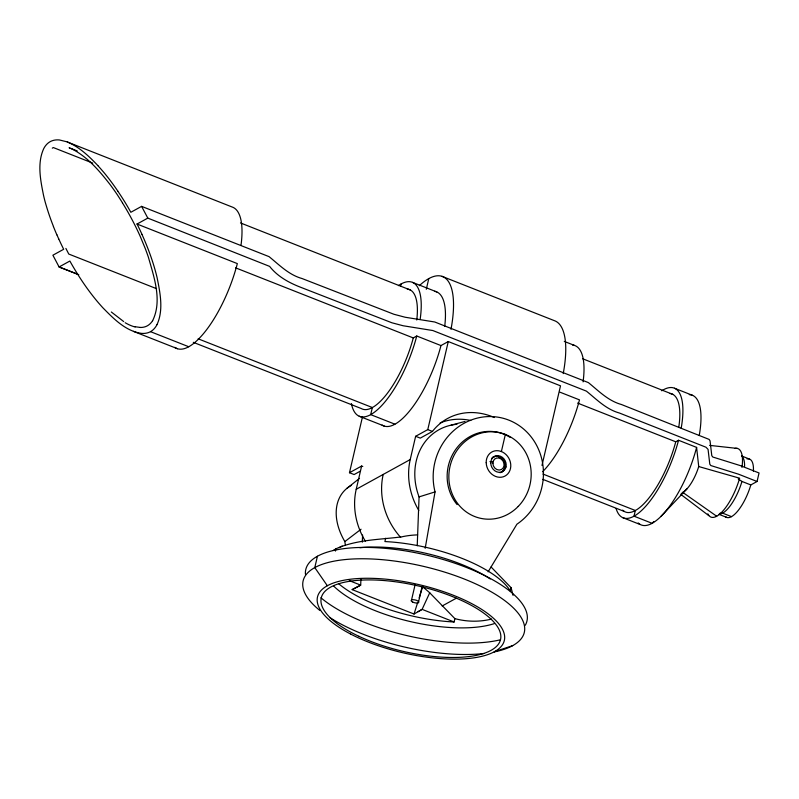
<?xml version="1.0" encoding="UTF-8"?>
<svg xmlns="http://www.w3.org/2000/svg" width="799" height="799" viewBox="0 0 799 799"><rect width="100%" height="100%" fill="white"/><g stroke="black" fill="none" stroke-linecap="round" stroke-linejoin="round"><path stroke-width="1.2" d="M360.928 579.115L360.699 585.138L352.159 589.622L414.042 614.031L422.112 609.367L429.722 592.798A104.319 89.987 61.2 0 0 422.441 586.736M362.317 542.171L362.586 535.01M417.228 545.747L419.066 496.888A58.727 50.667 61.2 0 1 456.948 424.289M425.188 548.304L435.046 491.904A58.727 54.941 -76.8 0 1 469.073 420.853A58.727 54.941 -76.8 0 1 537.937 448.019A58.727 54.941 -76.8 0 1 516.913 524.204L488.119 571.834M383.22 474.426L383.17 474.616A64.409 55.56 61.2 0 0 400.669 537.387M317.433 556.244L314.786 567.6L327.33 585.727M360.189 471.21L354.117 474.556L349.483 472.728L362.386 417.238M335.4 551.08L335.93 548.803C356.424 539.605 379.715 539.675 401.647 536.868A104.319 89.987 61.2 0 1 417.637 534.901M400.539 286.332L401.088 283.965M365.393 541.223A64.409 55.56 61.2 0 1 356.214 489.298L361.627 466.037L362.786 466.496M426.306 289.258L428.783 278.611M385.687 538.216L384.908 541.562A95.93 35.006 13.1 0 1 510.311 591.03L511.09 587.684L491.075 566.97M418.786 510.441A64.409 55.56 61.2 0 1 410.227 459.555L415.64 436.294L427.775 429.612L448.269 341.553L560.508 385.827L541.982 465.437M411.535 600.019L415.15 584.488M418.356 602.706L421.972 587.175M338.746 583.789A95.93 35.006 13.1 0 0 454.102 621.982L454.881 618.636L429.722 592.798M501.382 451.535L505.358 434.456L503.65 434.057A43.855 41.019 -76.8 0 0 454.811 450.746A43.855 41.019 -76.8 0 0 457.128 504.608M725.352 516.583A31.321 10.976 -68.5 0 0 750.82 484.933L757.062 481.497L759.05 472.978L740.573 465.687L712.828 457.038L711.789 455.68L710.051 440.858L709.152 439.43L621.422 404.504C608.069 400.808 598.531 390.791 588.374 382.601L434.776 322.007L405.173 317.243L393.907 314.267L302.102 278.551C288.749 274.846 279.221 264.829 269.053 256.639L141.603 206.362L130.836 212.284A150.502 76.125 62.5 0 0 125.093 202.387L122.706 198.571A143.411 72.489 62.5 0 0 117.783 191.121M414.042 614.031L417.707 602.426M419.155 597.852L422.761 586.436M156.994 324.664C163.705 309.972 160.16 292.933 157.133 277.822A117.273 59.306 62.5 0 0 156.125 273.747A121.668 61.523 62.5 0 0 155.006 269.633A132.514 67.016 62.5 0 0 147.216 246.801A143.411 72.519 62.5 0 0 143.79 238.511L141.972 234.387M152.629 320.709C162.417 300.674 154.037 277.123 148.374 257.168A128.789 65.128 62.5 0 0 145.098 248.139L140.225 236.374A141.413 71.461 62.5 0 0 131.875 219.296A141.413 71.421 62.5 0 0 122.427 202.846M660.963 516.374L687.04 488.768M653.792 521.587L652.084 523.305L634.006 516.174L635.325 510.491L542.881 474.027M681.048 494.092L682.745 492.374A26.237 9.188 -68.5 0 0 698.726 466.546L696.608 447.4L678.531 440.269L675.744 441.797A63.431 22.222 -68.5 0 1 622.631 510.122M346.816 488.439L359.49 478.381M345.408 545.268L344.848 541.582L361.058 529.218M333.323 550.411L335.93 548.803M52.295 148.165L53.293 147.545L92.734 163.106M418.077 611.694L422.112 609.367L454.102 621.982M757.062 481.497L738.586 474.207L710.84 465.557L709.802 464.199L708.064 449.378L705.976 447.22L619.435 413.033C606.081 409.328 596.553 399.31 586.386 391.12L432.798 330.526L403.185 325.762L391.919 322.786L300.124 287.071C288.559 282.526 277.353 276.294 269.603 266.377L147.805 218.107L137.038 224.04L237.333 263.6A75.955 26.607 -68.5 0 1 174.751 347.335M193.308 342.332L361.328 408.559A64.21 22.492 -68.5 0 0 413.273 337.937L416.748 336.019L440.968 345.567L448.269 341.553M349.483 472.728L361.627 466.037M494.301 417.527A64.409 55.56 61.2 0 0 432.419 431.44L420.274 438.122L415.64 436.294M356.214 489.298L410.227 459.555M339.415 547.555L342.192 546.027M504.608 467.715L505.997 466.946M442.177 605.982L456.229 598.251M352.159 589.622L360.699 585.138L349.273 580.633M494.491 651.674L512.658 645.652M419.066 496.888L435.046 491.904M451.075 425.168L464.978 421.453M491.535 619.075C479.55 622.081 466.806 621.842 454.881 618.636M719.979 513.258L722.616 513.138L731.485 516.633M140.384 327.45L135.071 326.721M489.947 461.602L493.033 461.832M709.572 445.373L737.467 448.449M698.726 466.546L739.624 478.202A36.804 12.894 -68.5 0 1 709.392 516.084L681.078 494.611M241.018 245.173A75.955 26.607 -68.5 0 0 232.04 206.971L66.926 141.822L59.476 139.975A55.241 27.935 62.5 0 0 50.187 141.653A55.241 27.935 62.5 0 0 43.705 148.664C36.994 163.346 40.539 180.384 43.565 195.495A117.273 59.346 62.5 0 0 45.074 201.618A121.668 61.523 62.5 0 0 46.282 205.752A132.514 67.016 62.5 0 0 53.483 226.526M58.746 238.931A150.502 76.095 62.5 0 0 63.67 249.278L52.894 255.211L59.096 266.966L69.863 261.033A150.502 76.085 62.5 0 0 75.635 270.911L77.992 274.746A143.411 72.519 62.5 0 0 82.876 282.237A132.514 67.016 62.5 0 0 97.278 301.423A121.668 61.523 62.5 0 0 100.045 304.629A117.273 59.306 62.5 0 0 102.821 307.735C113.468 318.541 125.443 330.986 141.213 333.343A55.241 27.935 62.5 0 0 150.512 331.665L188.714 346.726M719.01 514.366L727.07 517.522M77.553 274.207L59.096 266.966L78.791 274.706M542.801 479.35L624.458 511.51M359.21 416.219L384.239 426.067M133.423 331.365L177.438 348.704M441.977 276.324L554.216 320.599A88.489 30.991 -68.5 0 1 563.225 373.602M564.284 341.403L574.431 345.408M412.574 282.377L436.793 291.935M77.213 150.931L69.104 147.735L69.813 148.015M674.506 388.234L692.593 395.365M240.479 222.931L410.456 290.047M582.591 358.731L672.968 394.436M560.039 392.209L579.485 399.88A72.829 25.508 -68.5 0 1 542.511 471.829M235.605 267.845L413.273 337.937M577.597 403.086L675.744 441.797M738.226 478.971L741.951 481.437L750.82 484.933M156.534 288.669L68.774 254.052L65.888 248.419M198.152 338.816L372.344 407.53L370.686 414.631L394.906 424.179M427.775 429.612L432.419 431.44M622.91 517.712L640.998 524.843A69.693 24.409 -68.5 0 0 696.608 447.4M741.652 455.969L749.112 458.946M67.276 141.962C79.331 146.976 89.039 156.224 97.868 165.593M71.241 148.634C87.261 156.514 99.176 170.596 109.962 184.409A129.618 65.578 62.5 0 1 117.343 194.796L122.487 202.796M123.685 321.548L111.321 312M682.745 492.374L716.683 516.224M141.603 206.362L147.805 218.107M56.899 234.816L58.727 238.931M511.09 587.684L513.058 595.365M440.149 422.931A64.409 55.56 61.2 0 1 470.801 420.494M741.822 456.259A31.321 10.976 -68.5 0 1 744.588 466.426M741.951 481.437A31.321 10.976 -68.5 0 1 719.29 514.147M747.045 458.926A31.321 10.976 -68.5 0 1 753.397 471.22M735.01 448.399A36.804 12.894 -68.5 0 1 741.971 467.415M708.823 515.455A36.804 12.894 -68.5 0 1 707.844 513.837M689.287 394.656A69.693 24.409 -68.5 0 1 699.275 435.295M639.999 524.344A69.693 24.409 -68.5 0 1 638.181 522.936M661.712 390.791A69.693 24.409 -68.5 0 1 681.197 428.154M678.531 440.269A69.693 24.409 -68.5 0 1 645.202 506.826A69.693 24.409 -68.5 0 1 616.099 508.524M669.792 393.448A63.431 22.222 -68.5 0 1 678.76 427.385M572.523 345.018A72.829 25.508 -68.5 0 1 583.08 381.882M398.421 285.633A72.04 25.238 -68.5 0 1 420.214 318.961M416.748 336.019A72.04 25.238 -68.5 0 1 380.833 406.481A72.04 25.238 -68.5 0 1 351.41 403.545M434.566 291.305A72.04 25.238 -68.5 0 1 444.733 326.182M440.968 345.567A72.04 25.238 -68.5 0 1 382.092 425.058M407.23 289.038A64.21 22.492 -68.5 0 1 416.768 320.009M156.984 324.654A55.241 27.935 62.5 0 1 150.512 331.665M136.989 223.9A150.502 76.125 62.5 0 1 141.922 234.257M152.609 320.679A51.346 25.958 62.6 0 1 147.406 325.782A51.346 25.968 62.6 0 1 140.384 327.47M419.275 285.722A88.489 30.991 -68.5 0 1 450.996 329.318M97.858 165.633A117.273 59.276 62.5 0 1 102.022 170.327A121.668 61.523 62.5 0 1 104.769 173.543A132.514 67.016 62.5 0 1 117.803 191.101M135.131 326.971A62.891 31.96 62.9 0 1 125.163 322.716M56.859 234.826A143.411 72.559 62.5 0 1 53.423 226.526M305.418 574.131A113.548 41.428 13.1 0 1 425.747 554.915A113.548 41.428 13.1 0 1 525.253 625.287M499.924 639.899A113.548 41.428 13.1 0 1 320.908 597.772M319.86 610.456A113.548 41.428 13.1 0 1 346.936 559.4A113.548 41.428 13.1 0 1 496.549 595.005A113.548 41.428 13.1 0 1 494.191 651.934M484.114 653.502A113.548 41.428 13.1 0 1 329.887 617.607M494.301 623.61A95.93 35.006 13.1 0 1 333.712 586.086M359.86 547.734A95.93 35.006 13.1 0 1 490.246 578.975M504.638 434.466A43.855 41.019 -76.8 0 1 510.341 437.482M493.083 457.128A8.609 7.431 61.2 0 1 494.931 456.499M498.916 456.938A8.609 7.431 61.2 0 1 500.803 457.977M503.69 461.323A8.609 7.431 61.2 0 1 504.509 463.41M504.728 464.499A8.609 7.431 61.2 0 1 501.942 471.859M344.848 541.582A58.727 40.28 42.2 0 1 351.51 485.283M491.625 458.336A8.609 7.431 61.2 0 1 503.829 460.743A8.609 7.431 61.2 0 1 500.034 472.718M350.541 634.006A95.93 35.006 13.1 0 0 503.23 643.455A95.93 35.006 13.1 0 0 378.966 578.636A95.93 35.006 13.1 0 0 350.541 634.006M518.241 506.406A43.855 41.019 -76.8 0 0 501.862 433.268A43.855 41.019 -76.8 0 0 449.947 486.791A43.855 41.019 -76.8 0 0 518.241 506.406M486.192 462.651A13.723 11.835 61.2 0 0 504.898 476.124A13.723 11.835 61.2 0 0 504.379 453.183A13.723 11.835 61.2 0 0 486.192 462.651M490.766 463.15A8.609 7.431 61.2 0 0 502.511 471.6A8.609 7.431 61.2 0 0 502.191 457.208A8.609 7.431 61.2 0 0 490.766 463.15M412.733 602.106A3.915 1.428 13.1 0 0 418.756 602.256A3.915 1.428 13.1 0 0 413.353 599.709A3.915 1.428 13.1 0 0 412.733 602.106M358.871 636.294A92.015 33.568 13.1 0 0 500.464 639.839A92.015 33.568 13.1 0 0 373.413 579.974A92.015 33.568 13.1 0 0 358.871 636.294M492.873 463.38A6.262 5.403 61.2 0 0 501.412 469.522A6.262 5.403 61.2 0 0 501.183 459.055A6.262 5.403 61.2 0 0 492.873 463.38"/></g></svg>
